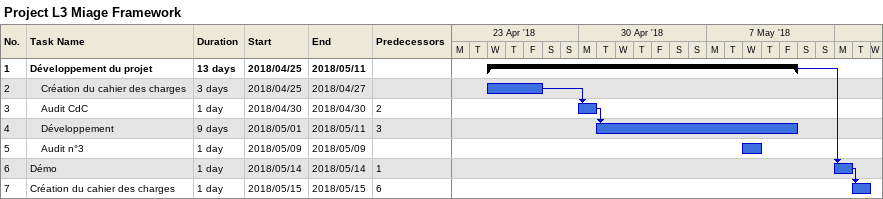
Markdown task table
Project L3 Miage Framework

| ID | Level | Task | Duration | Start | Finish | Predecessors |
|---|---|---|---|---|---|---|
| 1 | 1 | **Développement du projet** | 13d | 2018-04-25 | 2018-05-11 |  |
| 2 | 2 | Création du cahier des charges | 3d | 2018-04-25 | 2018-04-27 |  |
| 3 | 2 | Audit CdC | 1d | 2018-04-30 | 2018-04-30 | 2 |
| 4 | 2 | Développement | 9d | 2018-05-01 | 2018-05-11 | 3 |
| 5 | 2 | Audit n°3 | 1d | 2018-05-09 | 2018-05-09 |  |
| 6 | 1 | Démo | 1d | 2018-05-14 | 2018-05-14 | 1 |
| 7 | 1 | Création du cahier des charges | 1d | 2018-05-15 | 2018-05-15 | 6 |
